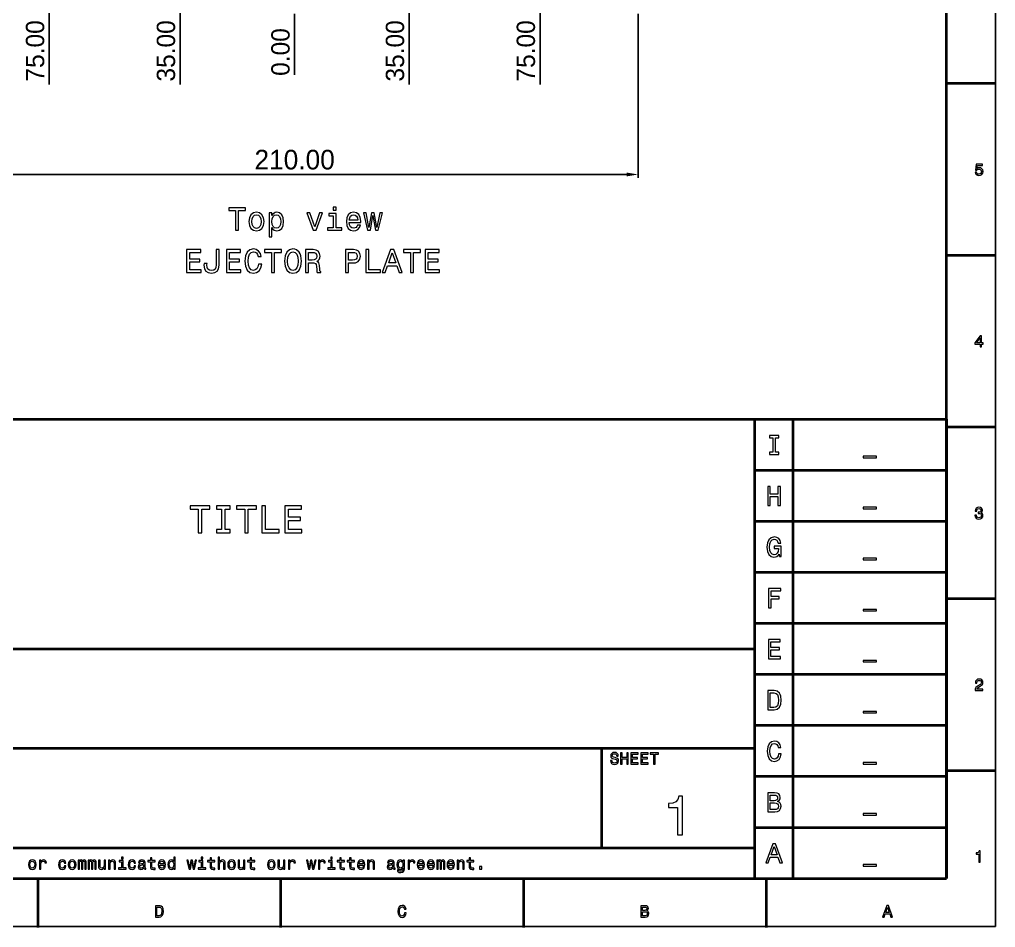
# Model space of a CAD drawing. Extents: x 0 to 1189, y 0 to 841.
# Drawn here: x 885.7 to 1184, y 5 to 282.5 of the extents above; entities that cross this region are included whole.
import ezdxf

# ---------------------------------------------------------------- set-up
doc = ezdxf.new("R2010")
doc.units = 0
doc.dimstyles.new('4', dxfattribs={"dimtxt": 6, "dimasz": 3.5, "dimexe": 1, "dimexo": 0.4, "dimgap": 1.5, "dimtad": 1, "dimtoh": 1, "dimzin": 0, "dimdsep": 46, "dimtxsty": 'Standard', "dimcen": 0, "dimclrd": 5, "dimclre": 5, "dimclrt": 240, "dimadec": 0, "dimazin": 0, "dimtfac": 1, "dimtmove": 0, "dimatfit": 0, "dimfxl": 1, "dimtolj": 1, "dimtzin": 0, "dimarcsym": 2})
doc.dimstyles.new('5.6', dxfattribs={"dimtxt": 5.6, "dimasz": 3.5, "dimexe": 1, "dimexo": 0.4, "dimgap": 1.5, "dimtad": 1, "dimtoh": 1, "dimzin": 0, "dimdsep": 46, "dimtxsty": 'Standard', "dimcen": 0, "dimclrd": 5, "dimclre": 5, "dimclrt": 240, "dimadec": 0, "dimazin": 0, "dimtfac": 1, "dimtmove": 0, "dimatfit": 0, "dimfxl": 1, "dimtolj": 1, "dimtzin": 0, "dimarcsym": 1})

# ---------------------------------------------------------------- blocks, each defined once
blk = doc.blocks.new('*D119')
at = {"color": 5, "lineweight": -2, "transparency": 16777216}
blk.add_line((969.8, 284.27), (969.8, 265.57), dxfattribs=at)
at = {"layer": 'Defpoints', "color": 0, "transparency": 16777216}
for p in [(969.8, 434.67), (969.8, 284.67), (969.8, 281.07)]:
    blk.add_point(p, dxfattribs=at)
at = {"color": 240, "transparency": 16777216, "insert": (965.5, 272.57), "char_height": 5.6, "attachment_point": 5, "rotation": 90}
blk.add_mtext('\\A1;0.00', dxfattribs=at)
blk = doc.blocks.new('*D121')
at = {"color": 5, "lineweight": -2, "transparency": 16777216}
blk.add_line((1004.8, 304.27), (1004.8, 262.64), dxfattribs=at)
at = {"layer": 'Defpoints', "color": 0, "transparency": 16777216}
for p in [(969.8, 434.67), (1004.8, 304.67), (1004.8, 284.67)]:
    blk.add_point(p, dxfattribs=at)
at = {"color": 240, "transparency": 16777216, "insert": (1000.5, 272.91), "char_height": 5.6, "attachment_point": 5, "rotation": 90}
blk.add_mtext('\\A1;35.00', dxfattribs=at)
blk = doc.blocks.new('*D122')
at = {"color": 5, "lineweight": -2, "transparency": 16777216}
blk.add_line((1044.8, 304.27), (1044.8, 262.64), dxfattribs=at)
at = {"layer": 'Defpoints', "color": 0, "transparency": 16777216}
for p in [(969.8, 434.67), (1044.8, 304.67), (1044.8, 284.67)]:
    blk.add_point(p, dxfattribs=at)
at = {"color": 240, "transparency": 16777216, "insert": (1040.5, 272.91), "char_height": 5.6, "attachment_point": 5, "rotation": 90}
blk.add_mtext('\\A1;75.00', dxfattribs=at)
blk = doc.blocks.new('*D123')
at = {"color": 5, "lineweight": -2, "transparency": 16777216}
blk.add_line((934.8, 304.27), (934.8, 262.64), dxfattribs=at)
at = {"layer": 'Defpoints', "color": 0, "transparency": 16777216}
for p in [(969.8, 434.67), (934.8, 304.67), (934.8, 284.67)]:
    blk.add_point(p, dxfattribs=at)
at = {"color": 240, "transparency": 16777216, "insert": (930.5, 272.91), "char_height": 5.6, "attachment_point": 5, "rotation": 90}
blk.add_mtext('\\A1;35.00', dxfattribs=at)
blk = doc.blocks.new('*D124')
at = {"color": 5, "lineweight": -2, "transparency": 16777216}
blk.add_line((894.8, 304.27), (894.8, 262.64), dxfattribs=at)
at = {"layer": 'Defpoints', "color": 0, "transparency": 16777216}
for p in [(969.8, 434.67), (894.8, 304.67), (894.8, 284.67)]:
    blk.add_point(p, dxfattribs=at)
at = {"color": 240, "transparency": 16777216, "insert": (890.5, 272.91), "char_height": 5.6, "attachment_point": 5, "rotation": 90}
blk.add_mtext('\\A1;75.00', dxfattribs=at)
blk = doc.blocks.new('*D173')
at = {"color": 5, "lineweight": -2, "transparency": 16777216}
for p, q in [((864.8, 284.27), (864.8, 234.14)), ((1074.8, 284.27), (1074.8, 234.14)), ((1071.3, 235.14), (868.3, 235.14))]:
    blk.add_line(p, q, dxfattribs=at)
at = {"color": 5, "transparency": 16777216}
for points in [[(868.3, 235.72), (868.3, 234.56), (864.8, 235.14)], [(1071.3, 235.72), (1071.3, 234.56), (1074.8, 235.14)]]:
    blk.add_solid(points, dxfattribs=at)
at = {"layer": 'Defpoints', "color": 0, "transparency": 16777216}
for p in [(864.8, 284.67), (1074.8, 284.67), (864.8, 235.14)]:
    blk.add_point(p, dxfattribs=at)
at = {"color": 240, "transparency": 16777216, "insert": (969.8, 239.64), "char_height": 6, "attachment_point": 5}
blk.add_mtext('\\A1;210.00', dxfattribs=at)

msp = doc.modelspace()

# ---------------------------------------------------------------- linework, layer by layer
at = {"color": 7, "lineweight": 35}
for p, q in [((1169, 20), (1169, 821)), ((724.4, 160.4), (1169, 160.4)), ((1110.5, 20), (1110.5, 160.4)), ((1122.2, 20), (1122.2, 160.4)), ((1169, 160.4), (1169, 20)), ((1110.5, 144.8), (1169, 144.8)), ((1110.5, 129.2), (1169, 129.2)), ((1110.5, 113.6), (1169, 113.6)), ((1110.5, 98), (1169, 98)), ((724.4, 90.2), (1110.5, 90.2)), ((1110.5, 82.4), (1169, 82.4)), ((1110.5, 66.8), (1169, 66.8)), ((724.4, 59.78), (1110.5, 59.78)), ((1110.5, 51.2), (1169, 51.2)), ((1110.5, 35.6), (1169, 35.6)), ((724.4, 29.36), (1110.5, 29.36)), ((20, 20), (1169, 20)), ((724.4, 20), (1169, 20))]:
    msp.add_line(p, q, dxfattribs=at)
at = {"color": 7, "lineweight": 35, "ltscale": 0.375}
for p, q in [((1169, 263), (1184, 263)), ((1169, 210.5), (1184, 210.5)), ((1169, 158), (1184, 158)), ((1169, 105.5), (1184, 105.5)), ((1169, 53), (1184, 53)), ((891.3, 20), (891.3, 5)), ((965.5, 20), (965.5, 5)), ((1039.7, 20), (1039.7, 5)), ((1113.9, 20), (1113.9, 5))]:
    msp.add_line(p, q, dxfattribs=at)
at = {"color": 7, "lineweight": 35, "ltscale": 0.325}
msp.add_line((1063.7, 29.36), (1063.7, 59.78), dxfattribs=at)
msp.add_lwpolyline([(5, 836), (1183.989, 836), (1183.989, 5.302), (5, 5.302)], close=True)
at = {"color": 7, "lineweight": 13}
for points in [[(1177.749, 235.83), (1177.86, 235.416), (1178.107, 235.093), (1178.47, 234.892), (1178.934, 234.816), (1179.444, 234.907), (1179.842, 235.154), (1180.094, 235.547), (1180.19, 236.052), (1180.104, 236.521), (1179.862, 236.889), (1179.484, 237.126), (1178.995, 237.211), (1178.617, 237.151), (1178.324, 236.985), (1178.465, 237.928), (1179.999, 237.928), (1179.999, 238.341), (1178.127, 238.341), (1177.85, 236.485), (1178.254, 236.485), (1178.546, 236.722), (1178.919, 236.808), (1179.242, 236.753), (1179.489, 236.591), (1179.646, 236.344), (1179.701, 236.026), (1179.646, 235.709), (1179.484, 235.461), (1179.237, 235.305), (1178.919, 235.25), (1178.652, 235.285), (1178.445, 235.401), (1178.294, 235.583), (1178.218, 235.83)], [(951.761, 218.101), (952.667, 218.101), (952.667, 224.109), (954.736, 224.109), (954.736, 224.937), (949.683, 224.937), (949.683, 224.109), (951.761, 224.109)], [(982.504, 225.173), (981.588, 225.173), (981.588, 224.188), (982.504, 224.188)], [(955.849, 220.741), (956.007, 219.539), (956.46, 218.652), (957.179, 218.101), (958.144, 217.914), (959.1, 218.101), (959.819, 218.642), (960.272, 219.529), (960.439, 220.741), (960.272, 221.942), (959.819, 222.839), (959.1, 223.38), (958.144, 223.578), (957.179, 223.38), (956.46, 222.829), (956.007, 221.942)], [(956.736, 220.75), (956.824, 221.637), (957.1, 222.277), (957.543, 222.671), (958.144, 222.809), (958.735, 222.671), (959.178, 222.287), (959.454, 221.637), (959.553, 220.75), (959.454, 219.854), (959.178, 219.204), (958.735, 218.81), (958.144, 218.682), (957.543, 218.81), (957.1, 219.204), (956.824, 219.854)], [(962.853, 222.573), (962.853, 223.39), (961.986, 223.39), (961.986, 216.052), (962.853, 216.052), (962.853, 218.908), (963.158, 218.445), (963.503, 218.14), (964.37, 217.914), (965.197, 218.101), (965.847, 218.662), (966.271, 219.549), (966.428, 220.75), (966.271, 221.942), (965.847, 222.829), (965.197, 223.38), (964.37, 223.578), (963.897, 223.518), (963.493, 223.331), (963.148, 223.016)], [(964.222, 218.692), (963.641, 218.82), (963.217, 219.214), (962.951, 219.854), (962.863, 220.75), (962.951, 221.637), (963.217, 222.277), (963.641, 222.661), (964.222, 222.799), (964.754, 222.661), (965.177, 222.267), (965.443, 221.627), (965.542, 220.75), (965.443, 219.864), (965.177, 219.214), (964.754, 218.82)], [(975.481, 218.101), (976.397, 218.101), (978.328, 223.39), (977.431, 223.39), (975.944, 219.125), (974.427, 223.39), (973.521, 223.39)], [(982.475, 218.83), (982.475, 223.213), (980.249, 223.213), (980.249, 222.474), (981.608, 222.474), (981.608, 218.83), (979.835, 218.83), (979.835, 218.101), (984.267, 218.101), (984.267, 218.83)], [(986.513, 220.494), (989.981, 220.494), (989.991, 220.898), (989.833, 222.031), (989.4, 222.878), (988.71, 223.39), (987.794, 223.578), (986.898, 223.38), (986.208, 222.829), (985.765, 221.933), (985.607, 220.75), (985.755, 219.539), (986.198, 218.652), (986.878, 218.101), (987.764, 217.914), (988.533, 218.042), (989.163, 218.377), (989.626, 218.908), (989.892, 219.618), (989.035, 219.618), (988.858, 219.224), (988.602, 218.928), (987.873, 218.692), (987.311, 218.8), (986.888, 219.145), (986.612, 219.706), (986.513, 220.465)], [(986.513, 221.223), (986.622, 221.903), (986.888, 222.405), (987.292, 222.711), (987.823, 222.819), (988.346, 222.711), (988.749, 222.405), (988.996, 221.903), (989.084, 221.223)], [(992.936, 218.101), (993.724, 222.592), (994.512, 218.101), (995.339, 218.101), (996.64, 223.39), (995.802, 223.39), (994.926, 218.899), (994.147, 223.39), (993.29, 223.39), (992.512, 218.899), (991.636, 223.39), (990.808, 223.39), (992.108, 218.101)], [(936.793, 205.178), (941.231, 205.178), (941.231, 206.025), (937.721, 206.025), (937.721, 208.395), (940.848, 208.395), (940.848, 209.233), (937.721, 209.233), (937.721, 211.331), (941.15, 211.331), (941.15, 212.178), (936.793, 212.178)], [(945.79, 207.498), (945.72, 206.751), (945.508, 206.237), (945.074, 205.924), (944.408, 205.833), (943.753, 205.924), (943.319, 206.217), (943.067, 206.731), (942.996, 207.477), (943.016, 207.982), (942.109, 207.982), (942.088, 207.467), (942.21, 206.348), (942.623, 205.571), (943.339, 205.137), (944.398, 204.986), (945.447, 205.137), (946.163, 205.571), (946.577, 206.338), (946.708, 207.457), (946.708, 212.178), (945.79, 212.178)], [(948.937, 205.178), (953.375, 205.178), (953.375, 206.025), (949.865, 206.025), (949.865, 208.395), (952.992, 208.395), (952.992, 209.233), (949.865, 209.233), (949.865, 211.331), (953.295, 211.331), (953.295, 212.178), (948.937, 212.178)], [(958.761, 207.78), (958.56, 206.933), (958.227, 206.328), (957.763, 205.954), (957.218, 205.833), (956.563, 206.015), (956.048, 206.56), (955.705, 207.447), (955.594, 208.678), (955.705, 209.898), (956.038, 210.796), (956.552, 211.341), (957.218, 211.532), (957.702, 211.431), (958.116, 211.149), (958.439, 210.695), (958.661, 210.07), (959.619, 210.07), (959.316, 211.028), (958.792, 211.754), (958.076, 212.208), (957.218, 212.369), (956.149, 212.117), (955.332, 211.411), (954.807, 210.251), (954.626, 208.678), (954.807, 207.104), (955.332, 205.944), (956.149, 205.228), (957.218, 204.986), (958.156, 205.178), (958.913, 205.712), (959.447, 206.59), (959.73, 207.78)], [(962.735, 205.178), (963.663, 205.178), (963.663, 211.331), (965.782, 211.331), (965.782, 212.178), (960.607, 212.178), (960.607, 211.331), (962.735, 211.331)], [(966.679, 208.678), (966.861, 207.104), (967.385, 205.944), (968.202, 205.228), (969.271, 204.986), (970.331, 205.228), (971.158, 205.944), (971.672, 207.104), (971.864, 208.678), (971.672, 210.241), (971.45, 210.877), (971.158, 211.401), (970.331, 212.117), (969.826, 212.299), (969.271, 212.369), (968.192, 212.117), (967.375, 211.411), (966.861, 210.251)], [(973.094, 205.178), (974.032, 205.178), (974.032, 208.133), (974.991, 208.133), (975.697, 208.103), (976.14, 207.962), (976.382, 207.629), (976.483, 207.034), (976.534, 206.126), (976.594, 205.531), (976.715, 205.178), (977.774, 205.178), (977.774, 205.369), (977.542, 205.652), (977.462, 206.176), (977.391, 207.306), (977.22, 208.143), (976.988, 208.405), (976.625, 208.597), (977.028, 208.849), (977.31, 209.202), (977.492, 209.646), (977.552, 210.181), (977.411, 211.028), (977.008, 211.663), (976.342, 212.047), (975.434, 212.178), (973.094, 212.178)], [(985.359, 205.178), (986.287, 205.178), (986.287, 208.133), (987.316, 208.133), (988.355, 208.184), (989.182, 208.537), (989.717, 209.222), (989.898, 210.16), (989.757, 211.028), (989.354, 211.663), (988.688, 212.047), (987.78, 212.178), (985.359, 212.178)], [(991.512, 205.178), (996.011, 205.178), (996.011, 206.025), (992.44, 206.025), (992.44, 212.178), (991.512, 212.178)], [(996.565, 205.178), (997.493, 205.178), (998.23, 207.235), (1001.024, 207.235), (1001.76, 205.178), (1002.708, 205.178), (1000.146, 212.188), (999.117, 212.188)], [(1005.24, 205.178), (1006.168, 205.178), (1006.168, 211.331), (1008.286, 211.331), (1008.286, 212.178), (1003.112, 212.178), (1003.112, 211.331), (1005.24, 211.331)], [(1009.658, 205.178), (1014.096, 205.178), (1014.096, 206.025), (1010.586, 206.025), (1010.586, 208.395), (1013.712, 208.395), (1013.712, 209.233), (1010.586, 209.233), (1010.586, 211.331), (1014.015, 211.331), (1014.015, 212.178), (1009.658, 212.178)], [(967.648, 208.678), (967.759, 209.898), (968.091, 210.796), (968.606, 211.341), (969.271, 211.532), (969.927, 211.341), (970.442, 210.786), (970.774, 209.888), (970.895, 208.678), (970.774, 207.457), (970.442, 206.56), (969.927, 206.015), (969.271, 205.833), (968.606, 206.015), (968.091, 206.56), (967.759, 207.447)], [(975.172, 211.32), (975.787, 211.26), (976.221, 211.068), (976.493, 210.715), (976.584, 210.16), (976.483, 209.575), (976.211, 209.222), (975.747, 209.041), (975.112, 208.99), (974.032, 208.99), (974.032, 211.32)], [(987.528, 211.32), (988.133, 211.26), (988.577, 211.068), (988.839, 210.715), (988.93, 210.16), (988.829, 209.575), (988.557, 209.222), (988.093, 209.041), (987.457, 208.99), (986.287, 208.99), (986.287, 211.32)], [(998.552, 208.093), (999.632, 211.179), (1000.711, 208.093)], [(1179.277, 182.417), (1179.731, 182.417), (1179.731, 183.284), (1180.23, 183.284), (1180.23, 183.688), (1179.731, 183.688), (1179.731, 185.841), (1179.272, 185.841), (1177.739, 183.728), (1177.739, 183.284), (1179.277, 183.284)], [(1178.163, 183.688), (1179.277, 185.256), (1179.277, 183.688)], [(1115.962, 150.244), (1114.883, 150.244), (1114.883, 149.536), (1117.816, 149.536), (1117.816, 150.244), (1116.738, 150.244), (1116.738, 154.678), (1117.816, 154.678), (1117.816, 155.386), (1114.883, 155.386), (1114.883, 154.678), (1115.962, 154.678)], [(1143.57, 149.029), (1143.57, 148.557), (1147.63, 148.557), (1147.63, 149.029)], [(1114.394, 133.936), (1115.178, 133.936), (1115.178, 136.684), (1117.521, 136.684), (1117.521, 133.936), (1118.297, 133.936), (1118.297, 139.786), (1117.521, 139.786), (1117.521, 137.4), (1115.178, 137.4), (1115.178, 139.786), (1114.394, 139.786)], [(940.349, 125.635), (941.435, 125.635), (941.435, 132.834), (943.913, 132.834), (943.913, 133.825), (937.859, 133.825), (937.859, 132.834), (940.349, 132.834)], [(947.454, 126.627), (945.943, 126.627), (945.943, 125.635), (950.05, 125.635), (950.05, 126.627), (948.539, 126.627), (948.539, 132.834), (950.05, 132.834), (950.05, 133.825), (945.943, 133.825), (945.943, 132.834), (947.454, 132.834)], [(954.558, 125.635), (955.644, 125.635), (955.644, 132.834), (958.122, 132.834), (958.122, 133.825), (952.068, 133.825), (952.068, 132.834), (954.558, 132.834)], [(959.809, 125.635), (965.073, 125.635), (965.073, 126.627), (960.895, 126.627), (960.895, 133.825), (959.809, 133.825)], [(966.831, 125.635), (972.024, 125.635), (972.024, 126.627), (967.917, 126.627), (967.917, 129.4), (971.575, 129.4), (971.575, 130.38), (967.917, 130.38), (967.917, 132.834), (971.929, 132.834), (971.929, 133.825), (966.831, 133.825)], [(1143.57, 133.429), (1143.57, 132.957), (1147.63, 132.957), (1147.63, 133.429)], [(1177.729, 131.016), (1177.729, 130.981), (1177.81, 130.497), (1178.047, 130.134), (1178.42, 129.902), (1178.914, 129.816), (1179.439, 129.902), (1179.832, 130.124), (1180.084, 130.477), (1180.175, 130.93), (1180.135, 131.228), (1180.024, 131.47), (1179.842, 131.657), (1179.6, 131.793), (1179.928, 132.065), (1180.044, 132.499), (1179.968, 132.892), (1179.751, 133.19), (1179.398, 133.376), (1178.914, 133.442), (1178.46, 133.361), (1178.112, 133.139), (1177.885, 132.786), (1177.81, 132.317), (1177.81, 132.282), (1178.259, 132.282), (1178.299, 132.605), (1178.43, 132.837), (1178.642, 132.978), (1178.939, 133.028), (1179.202, 132.988), (1179.393, 132.882), (1179.509, 132.711), (1179.555, 132.479), (1179.509, 132.232), (1179.388, 132.065), (1179.177, 131.964), (1178.889, 131.934), (1178.692, 131.939), (1178.692, 131.541), (1178.939, 131.551), (1179.257, 131.505), (1179.494, 131.384), (1179.635, 131.188), (1179.686, 130.93), (1179.63, 130.638), (1179.484, 130.421), (1179.252, 130.285), (1178.944, 130.24), (1178.627, 130.29), (1178.395, 130.441), (1178.249, 130.683), (1178.193, 131.016)], [(1117.892, 119.12), (1118.036, 118.336), (1118.457, 118.336), (1118.457, 121.497), (1116.325, 121.497), (1116.325, 120.78), (1117.64, 120.78), (1117.64, 120.73), (1117.538, 119.954), (1117.269, 119.381), (1116.856, 119.019), (1116.341, 118.901), (1115.768, 119.052), (1115.321, 119.508), (1115.035, 120.258), (1114.934, 121.286), (1115.026, 122.306), (1115.313, 123.056), (1115.768, 123.512), (1116.384, 123.672), (1116.805, 123.587), (1117.151, 123.351), (1117.403, 122.955), (1117.547, 122.424), (1118.381, 122.424), (1118.162, 123.233), (1117.749, 123.84), (1117.168, 124.211), (1116.434, 124.346), (1115.473, 124.135), (1114.748, 123.52), (1114.285, 122.551), (1114.125, 121.261), (1114.285, 119.963), (1114.748, 118.993), (1115.431, 118.378), (1116.291, 118.176), (1116.771, 118.243), (1117.201, 118.412), (1117.572, 118.707)], [(1143.57, 117.829), (1143.57, 117.357), (1147.63, 117.357), (1147.63, 117.829)], [(1114.622, 102.736), (1115.406, 102.736), (1115.406, 105.425), (1117.867, 105.425), (1117.867, 106.125), (1115.406, 106.125), (1115.406, 107.878), (1118.432, 107.878), (1118.432, 108.586), (1114.622, 108.586)], [(1143.57, 102.229), (1143.57, 101.757), (1147.63, 101.757), (1147.63, 102.229)], [(1114.58, 87.136), (1118.289, 87.136), (1118.289, 87.844), (1115.355, 87.844), (1115.355, 89.825), (1117.968, 89.825), (1117.968, 90.525), (1115.355, 90.525), (1115.355, 92.278), (1118.221, 92.278), (1118.221, 92.986), (1114.58, 92.986)], [(1143.57, 86.629), (1143.57, 86.157), (1147.63, 86.157), (1147.63, 86.629)], [(1177.769, 77.417), (1180.175, 77.417), (1180.175, 77.851), (1178.274, 77.851), (1178.38, 78.088), (1178.561, 78.284), (1179.121, 78.642), (1179.419, 78.794), (1179.751, 79.01), (1179.988, 79.263), (1180.125, 79.56), (1180.175, 79.898), (1180.089, 80.322), (1179.852, 80.655), (1179.489, 80.866), (1179.02, 80.942), (1178.536, 80.856), (1178.168, 80.619), (1177.931, 80.241), (1177.85, 79.742), (1177.85, 79.671), (1178.309, 79.671), (1178.309, 79.711), (1178.354, 80.054), (1178.491, 80.307), (1178.707, 80.468), (1178.995, 80.523), (1179.287, 80.473), (1179.504, 80.347), (1179.646, 80.15), (1179.696, 79.903), (1179.661, 79.671), (1179.565, 79.474), (1179.403, 79.303), (1179.182, 79.152), (1178.884, 78.99), (1178.39, 78.678), (1178.042, 78.345), (1177.835, 77.941), (1177.769, 77.432)], [(1116.341, 77.386), (1114.394, 77.386), (1114.394, 71.536), (1116.341, 71.536), (1117.26, 71.721), (1117.943, 72.286), (1118.364, 73.205), (1118.516, 74.461), (1118.381, 75.742), (1118.213, 76.248), (1117.977, 76.653), (1117.294, 77.2), (1116.847, 77.335)], [(1116.282, 76.686), (1116.923, 76.56), (1117.361, 76.172), (1117.623, 75.481), (1117.707, 74.461), (1117.614, 73.475), (1117.353, 72.783), (1116.906, 72.37), (1116.282, 72.236), (1115.178, 72.236), (1115.178, 76.686)], [(1143.57, 71.029), (1143.57, 70.557), (1147.63, 70.557), (1147.63, 71.029)], [(1117.715, 58.111), (1117.547, 57.403), (1117.269, 56.897), (1116.881, 56.585), (1116.426, 56.484), (1115.878, 56.636), (1115.448, 57.091), (1115.161, 57.833), (1115.069, 58.861), (1115.161, 59.881), (1115.439, 60.631), (1115.869, 61.086), (1116.426, 61.246), (1116.83, 61.162), (1117.176, 60.926), (1117.446, 60.547), (1117.631, 60.024), (1118.432, 60.024), (1118.179, 60.825), (1117.741, 61.432), (1117.142, 61.811), (1116.426, 61.946), (1115.532, 61.735), (1114.85, 61.145), (1114.411, 60.176), (1114.259, 58.861), (1114.411, 57.546), (1114.85, 56.577), (1115.532, 55.978), (1116.426, 55.776), (1117.21, 55.936), (1117.842, 56.383), (1118.289, 57.116), (1118.525, 58.111)], [(1066.763, 56.068), (1066.303, 56.068), (1066.404, 55.532), (1066.657, 55.137), (1067.047, 54.899), (1067.572, 54.813), (1068.093, 54.894), (1068.483, 55.117), (1068.731, 55.466), (1068.822, 55.926), (1068.746, 56.341), (1068.533, 56.609), (1068.189, 56.786), (1067.729, 56.917), (1067.335, 57.013), (1067.077, 57.125), (1066.93, 57.287), (1066.885, 57.539), (1066.93, 57.767), (1067.062, 57.939), (1067.264, 58.055), (1067.542, 58.096), (1067.825, 58.045), (1068.048, 57.909), (1068.195, 57.681), (1068.265, 57.373), (1068.726, 57.373), (1068.726, 57.383), (1068.645, 57.858), (1068.407, 58.212), (1068.033, 58.435), (1067.527, 58.511), (1067.072, 58.435), (1066.718, 58.222), (1066.49, 57.893), (1066.409, 57.469), (1066.475, 57.089), (1066.667, 56.831), (1066.971, 56.659), (1067.385, 56.528), (1067.795, 56.412), (1068.103, 56.3), (1068.291, 56.138), (1068.356, 55.875), (1068.296, 55.607), (1068.139, 55.405), (1067.901, 55.279), (1067.593, 55.238), (1067.249, 55.294), (1066.986, 55.456), (1066.819, 55.719)], [(1069.434, 54.909), (1069.904, 54.909), (1069.904, 56.558), (1071.31, 56.558), (1071.31, 54.909), (1071.775, 54.909), (1071.775, 58.419), (1071.31, 58.419), (1071.31, 56.988), (1069.904, 56.988), (1069.904, 58.419), (1069.434, 58.419)], [(1072.59, 54.909), (1074.815, 54.909), (1074.815, 55.334), (1073.055, 55.334), (1073.055, 56.523), (1074.623, 56.523), (1074.623, 56.943), (1073.055, 56.943), (1073.055, 57.995), (1074.774, 57.995), (1074.774, 58.419), (1072.59, 58.419)], [(1075.634, 54.909), (1077.86, 54.909), (1077.86, 55.334), (1076.1, 55.334), (1076.1, 56.523), (1077.667, 56.523), (1077.667, 56.943), (1076.1, 56.943), (1076.1, 57.995), (1077.819, 57.995), (1077.819, 58.419), (1075.634, 58.419)], [(1079.508, 54.909), (1079.974, 54.909), (1079.974, 57.995), (1081.036, 57.995), (1081.036, 58.419), (1078.441, 58.419), (1078.441, 57.995), (1079.508, 57.995)], [(1143.57, 55.429), (1143.57, 54.957), (1147.63, 54.957), (1147.63, 55.429)], [(1086.797, 33.339), (1088.331, 33.339), (1088.331, 45.123), (1087.184, 45.123), (1086.881, 44.095), (1086.274, 43.403), (1085.347, 42.999), (1084.065, 42.864), (1084.065, 41.667), (1086.797, 41.667)], [(1117.403, 43.497), (1117.994, 43.986), (1118.145, 44.315), (1118.196, 44.719), (1118.086, 45.351), (1117.758, 45.807), (1117.227, 46.085), (1116.485, 46.186), (1114.403, 46.186), (1114.403, 40.336), (1116.603, 40.336), (1117.387, 40.454), (1117.968, 40.8), (1118.331, 41.347), (1118.457, 42.089), (1118.381, 42.587), (1118.179, 43), (1117.85, 43.303)], [(1116.325, 43.758), (1115.178, 43.758), (1115.178, 45.486), (1116.392, 45.486), (1116.847, 45.436), (1117.168, 45.284), (1117.361, 45.023), (1117.429, 44.635), (1117.353, 44.247), (1117.151, 43.977), (1116.805, 43.809)], [(1116.51, 41.036), (1115.178, 41.036), (1115.178, 43.05), (1116.434, 43.05), (1116.965, 42.991), (1117.345, 42.814), (1117.572, 42.511), (1117.648, 42.072), (1117.572, 41.609), (1117.361, 41.288), (1117.007, 41.095)], [(1143.57, 39.829), (1143.57, 39.357), (1147.63, 39.357), (1147.63, 39.829)], [(1113.787, 24.736), (1114.563, 24.736), (1115.178, 26.456), (1117.513, 26.456), (1118.128, 24.736), (1118.921, 24.736), (1116.78, 30.594), (1115.92, 30.594)], [(1115.448, 27.172), (1116.35, 29.751), (1117.252, 27.172)], [(1178.909, 24.917), (1179.368, 24.917), (1179.368, 28.442), (1179.025, 28.442), (1178.934, 28.134), (1178.753, 27.928), (1178.475, 27.807), (1178.092, 27.766), (1178.092, 27.408), (1178.909, 27.408)], [(888.453, 24.197), (888.534, 23.58), (888.766, 23.125), (889.135, 22.842), (889.631, 22.745), (890.122, 22.842), (890.491, 23.12), (890.724, 23.575), (890.81, 24.197), (890.724, 24.814), (890.491, 25.274), (890.122, 25.552), (889.631, 25.654), (889.135, 25.552), (888.766, 25.269), (888.534, 24.814)], [(888.908, 24.202), (888.954, 24.657), (889.095, 24.986), (889.323, 25.188), (889.631, 25.259), (889.935, 25.188), (890.162, 24.991), (890.304, 24.657), (890.355, 24.202), (890.304, 23.742), (890.162, 23.408), (889.935, 23.206), (889.631, 23.14), (889.323, 23.206), (889.095, 23.408), (888.954, 23.742)], [(891.796, 22.842), (892.241, 22.842), (892.241, 24.394), (892.286, 24.769), (892.423, 25.037), (892.646, 25.198), (892.944, 25.254), (893.167, 25.219), (893.334, 25.117), (893.435, 24.946), (893.47, 24.713), (893.92, 24.713), (893.859, 25.123), (893.693, 25.416), (893.414, 25.593), (893.035, 25.654), (892.777, 25.613), (892.555, 25.512), (892.357, 25.34), (892.2, 25.107), (892.2, 25.558), (891.796, 25.558)], [(899.448, 24.657), (899.888, 24.657), (899.797, 25.062), (899.58, 25.38), (899.241, 25.578), (898.801, 25.654), (898.315, 25.552), (897.946, 25.269), (897.713, 24.809), (897.633, 24.192), (897.708, 23.58), (897.936, 23.125), (898.295, 22.842), (898.786, 22.745), (899.22, 22.821), (899.56, 23.034), (899.792, 23.368), (899.893, 23.813), (899.468, 23.813), (899.392, 23.529), (899.251, 23.317), (899.048, 23.185), (898.801, 23.145), (898.492, 23.211), (898.27, 23.413), (898.133, 23.742), (898.088, 24.207), (898.133, 24.662), (898.275, 24.991), (898.502, 25.193), (898.801, 25.264), (899.064, 25.219), (899.261, 25.102), (899.392, 24.91)], [(900.632, 24.197), (900.713, 23.58), (900.945, 23.125), (901.315, 22.842), (901.81, 22.745), (902.301, 22.842), (902.67, 23.12), (902.902, 23.575), (902.988, 24.197), (902.902, 24.814), (902.67, 25.274), (902.301, 25.552), (901.81, 25.654), (901.315, 25.552), (900.945, 25.269), (900.713, 24.814)], [(901.087, 24.202), (901.132, 24.657), (901.274, 24.986), (901.502, 25.188), (901.81, 25.259), (902.113, 25.188), (902.341, 24.991), (902.483, 24.657), (902.533, 24.202), (902.483, 23.742), (902.341, 23.408), (902.113, 23.206), (901.81, 23.14), (901.502, 23.206), (901.274, 23.408), (901.132, 23.742)], [(903.631, 22.842), (904.04, 22.842), (904.04, 24.657), (904.066, 24.93), (904.142, 25.128), (904.258, 25.244), (904.41, 25.289), (904.531, 25.249), (904.612, 25.148), (904.653, 24.976), (904.668, 24.748), (904.668, 22.842), (905.052, 22.842), (905.052, 24.657), (905.077, 24.925), (905.153, 25.123), (905.275, 25.244), (905.426, 25.289), (905.548, 25.249), (905.629, 25.148), (905.679, 24.748), (905.679, 22.842), (906.089, 22.842), (906.089, 24.718), (906.064, 25.107), (905.983, 25.406), (905.821, 25.588), (905.558, 25.654), (905.249, 25.552), (905.012, 25.259), (904.825, 25.547), (904.511, 25.654), (904.223, 25.552), (904.025, 25.269), (904.025, 25.558), (903.631, 25.558)], [(906.675, 22.842), (907.085, 22.842), (907.085, 24.657), (907.111, 24.93), (907.186, 25.128), (907.303, 25.244), (907.454, 25.289), (907.576, 25.249), (907.657, 25.148), (907.697, 24.976), (907.712, 24.748), (907.712, 22.842), (908.097, 22.842), (908.097, 24.657), (908.122, 24.925), (908.198, 25.123), (908.319, 25.244), (908.471, 25.289), (908.592, 25.249), (908.673, 25.148), (908.724, 24.748), (908.724, 22.842), (909.133, 22.842), (909.133, 24.718), (909.108, 25.107), (909.027, 25.406), (908.866, 25.588), (908.602, 25.654), (908.294, 25.552), (908.056, 25.259), (907.869, 25.547), (907.556, 25.654), (907.267, 25.552), (907.07, 25.269), (907.07, 25.558), (906.675, 25.558)], [(911.991, 25.558), (911.546, 25.558), (911.546, 23.99), (911.495, 23.625), (911.349, 23.362), (911.121, 23.201), (910.823, 23.15), (910.585, 23.191), (910.433, 23.312), (910.347, 23.519), (910.327, 23.813), (910.327, 25.558), (909.882, 25.558), (909.882, 23.772), (909.897, 23.413), (909.993, 23.115), (910.287, 22.842), (910.757, 22.745), (911.01, 22.781), (911.228, 22.872), (911.415, 23.029), (911.566, 23.256), (911.566, 22.842), (911.991, 22.842)], [(912.942, 22.842), (913.387, 22.842), (913.387, 24.409), (913.433, 24.769), (913.579, 25.032), (913.807, 25.193), (914.11, 25.254), (914.353, 25.203), (914.505, 25.067), (914.581, 24.839), (914.606, 24.536), (914.606, 22.842), (915.051, 22.842), (915.051, 24.627), (915.031, 24.986), (914.94, 25.284), (914.641, 25.558), (914.176, 25.654), (913.918, 25.618), (913.701, 25.522), (913.514, 25.36), (913.367, 25.143), (913.367, 25.558), (912.942, 25.558)], [(917.347, 23.216), (917.347, 25.466), (916.204, 25.466), (916.204, 25.087), (916.902, 25.087), (916.902, 23.216), (915.992, 23.216), (915.992, 22.842), (918.268, 22.842), (918.268, 23.216)], [(917.362, 26.473), (916.892, 26.473), (916.892, 25.967), (917.362, 25.967)], [(920.761, 24.657), (921.201, 24.657), (921.11, 25.062), (920.893, 25.38), (920.554, 25.578), (920.114, 25.654), (919.628, 25.552), (919.259, 25.269), (919.026, 24.809), (918.945, 24.192), (919.021, 23.58), (919.249, 23.125), (919.608, 22.842), (920.098, 22.745), (920.534, 22.821), (920.872, 23.034), (921.105, 23.368), (921.206, 23.813), (920.781, 23.813), (920.705, 23.529), (920.564, 23.317), (920.362, 23.185), (920.114, 23.145), (919.805, 23.211), (919.583, 23.413), (919.446, 23.742), (919.401, 24.207), (919.446, 24.662), (919.588, 24.991), (919.815, 25.193), (920.114, 25.264), (920.377, 25.219), (920.574, 25.102), (920.705, 24.91)], [(923.689, 23.196), (923.689, 23.18), (923.715, 23.008), (923.791, 22.887), (924.109, 22.791), (924.357, 22.831), (924.357, 23.175), (924.251, 23.16), (924.109, 23.226), (924.084, 23.428), (924.084, 24.834), (924.023, 25.193), (923.846, 25.446), (923.538, 25.598), (923.103, 25.654), (922.678, 25.593), (922.364, 25.421), (922.167, 25.153), (922.101, 24.799), (922.101, 24.769), (922.501, 24.769), (922.536, 24.981), (922.648, 25.133), (922.83, 25.224), (923.087, 25.259), (923.335, 25.234), (923.513, 25.158), (923.619, 25.026), (923.654, 24.844), (923.634, 24.632), (923.553, 24.526), (923.351, 24.475), (922.971, 24.435), (922.536, 24.344), (922.228, 24.182), (922.046, 23.929), (921.99, 23.555), (922.041, 23.221), (922.197, 22.973), (922.45, 22.816), (922.799, 22.761), (923.27, 22.867)], [(923.639, 23.792), (923.578, 23.529), (923.416, 23.327), (923.173, 23.196), (922.875, 23.15), (922.683, 23.175), (922.546, 23.256), (922.46, 23.398), (922.435, 23.595), (922.455, 23.772), (922.536, 23.899), (922.86, 24.04), (923.27, 24.101), (923.639, 24.222)], [(925.718, 25.087), (925.718, 23.727), (925.748, 23.287), (925.89, 22.983), (926.173, 22.806), (926.653, 22.745), (927.179, 22.771), (927.179, 23.155), (926.795, 23.125), (926.446, 23.165), (926.259, 23.292), (926.178, 23.504), (926.163, 23.803), (926.163, 25.087), (927.179, 25.087), (927.179, 25.466), (926.163, 25.466), (926.163, 26.261), (925.718, 26.261), (925.718, 25.466), (924.949, 25.466), (924.949, 25.087)], [(928.555, 24.071), (930.335, 24.071), (930.34, 24.278), (930.259, 24.86), (930.037, 25.295), (929.683, 25.558), (929.212, 25.654), (928.752, 25.552), (928.398, 25.269), (928.171, 24.809), (928.09, 24.202), (928.165, 23.58), (928.393, 23.125), (928.742, 22.842), (929.197, 22.745), (929.592, 22.811), (929.916, 22.983), (930.153, 23.256), (930.29, 23.62), (929.85, 23.62), (929.759, 23.418), (929.627, 23.266), (929.253, 23.145), (928.965, 23.201), (928.747, 23.378), (928.606, 23.666), (928.555, 24.055)], [(928.555, 24.445), (928.61, 24.794), (928.747, 25.052), (928.954, 25.209), (929.228, 25.264), (929.496, 25.209), (929.703, 25.052), (929.83, 24.794), (929.875, 24.445)], [(932.879, 23.261), (932.879, 22.842), (933.324, 22.842), (933.324, 26.473), (932.884, 26.473), (932.884, 25.143), (932.545, 25.527), (932.338, 25.618), (932.1, 25.654), (931.671, 25.552), (931.337, 25.269), (931.119, 24.814), (931.043, 24.202), (931.119, 23.59), (931.337, 23.13), (931.671, 22.842), (932.1, 22.745), (932.338, 22.781), (932.55, 22.872)], [(932.176, 25.254), (932.469, 25.183), (932.692, 24.986), (932.824, 24.657), (932.874, 24.202), (932.824, 23.742), (932.692, 23.413), (932.469, 23.211), (932.176, 23.145), (931.898, 23.211), (931.686, 23.413), (931.544, 23.747), (931.499, 24.202), (931.544, 24.652), (931.686, 24.981), (931.898, 25.183)], [(937.942, 22.842), (938.347, 25.148), (938.751, 22.842), (939.176, 22.842), (939.844, 25.558), (939.414, 25.558), (938.964, 23.251), (938.564, 25.558), (938.124, 25.558), (937.724, 23.251), (937.274, 25.558), (936.85, 25.558), (937.517, 22.842)], [(941.705, 23.216), (941.705, 25.466), (940.562, 25.466), (940.562, 25.087), (941.26, 25.087), (941.26, 23.216), (940.349, 23.216), (940.349, 22.842), (942.625, 22.842), (942.625, 23.216)], [(941.72, 26.473), (941.25, 26.473), (941.25, 25.967), (941.72, 25.967)], [(943.986, 25.087), (943.986, 23.727), (944.016, 23.287), (944.158, 22.983), (944.441, 22.806), (944.922, 22.745), (945.447, 22.771), (945.447, 23.155), (945.063, 23.125), (944.714, 23.165), (944.527, 23.292), (944.446, 23.504), (944.431, 23.803), (944.431, 25.087), (945.447, 25.087), (945.447, 25.466), (944.431, 25.466), (944.431, 26.261), (943.986, 26.261), (943.986, 25.466), (943.217, 25.466), (943.217, 25.087)], [(946.434, 22.842), (946.879, 22.842), (946.879, 24.409), (946.924, 24.769), (947.071, 25.032), (947.298, 25.193), (947.602, 25.254), (947.845, 25.203), (947.997, 25.067), (948.072, 24.839), (948.098, 24.536), (948.098, 22.842), (948.543, 22.842), (948.543, 24.627), (948.522, 24.986), (948.432, 25.284), (948.133, 25.558), (947.668, 25.654), (947.415, 25.618), (947.197, 25.522), (947.015, 25.37), (946.879, 25.163), (946.879, 26.473), (946.434, 26.473)], [(949.347, 24.197), (949.428, 23.58), (949.66, 23.125), (950.03, 22.842), (950.525, 22.745), (951.016, 22.842), (951.385, 23.12), (951.618, 23.575), (951.704, 24.197), (951.618, 24.814), (951.385, 25.274), (951.016, 25.552), (950.525, 25.654), (950.03, 25.552), (949.66, 25.269), (949.428, 24.814)], [(949.802, 24.202), (949.848, 24.657), (949.989, 24.986), (950.217, 25.188), (950.525, 25.259), (950.829, 25.188), (951.056, 24.991), (951.198, 24.657), (951.249, 24.202), (951.198, 23.742), (951.056, 23.408), (950.829, 23.206), (950.525, 23.14), (950.217, 23.206), (949.989, 23.408), (949.848, 23.742)], [(954.617, 25.558), (954.172, 25.558), (954.172, 23.99), (954.121, 23.625), (953.975, 23.362), (953.747, 23.201), (953.449, 23.15), (953.211, 23.191), (953.059, 23.312), (952.973, 23.519), (952.953, 23.813), (952.953, 25.558), (952.508, 25.558), (952.508, 23.772), (952.523, 23.413), (952.619, 23.115), (952.912, 22.842), (953.383, 22.745), (953.636, 22.781), (953.853, 22.872), (954.04, 23.029), (954.192, 23.256), (954.192, 22.842), (954.617, 22.842)], [(956.165, 25.087), (956.165, 23.727), (956.195, 23.287), (956.337, 22.983), (956.62, 22.806), (957.1, 22.745), (957.626, 22.771), (957.626, 23.155), (957.242, 23.125), (956.893, 23.165), (956.706, 23.292), (956.625, 23.504), (956.61, 23.803), (956.61, 25.087), (957.626, 25.087), (957.626, 25.466), (956.61, 25.466), (956.61, 26.261), (956.165, 26.261), (956.165, 25.466), (955.396, 25.466), (955.396, 25.087)], [(961.526, 24.197), (961.607, 23.58), (961.839, 23.125), (962.208, 22.842), (962.704, 22.745), (963.195, 22.842), (963.564, 23.12), (963.797, 23.575), (963.883, 24.197), (963.797, 24.814), (963.564, 25.274), (963.195, 25.552), (962.704, 25.654), (962.208, 25.552), (961.839, 25.269), (961.607, 24.814)], [(961.981, 24.202), (962.027, 24.657), (962.168, 24.986), (962.396, 25.188), (962.704, 25.259), (963.007, 25.188), (963.235, 24.991), (963.377, 24.657), (963.427, 24.202), (963.377, 23.742), (963.235, 23.408), (963.007, 23.206), (962.704, 23.14), (962.396, 23.206), (962.168, 23.408), (962.027, 23.742)], [(966.796, 25.558), (966.351, 25.558), (966.351, 23.99), (966.3, 23.625), (966.154, 23.362), (965.926, 23.201), (965.627, 23.15), (965.39, 23.191), (965.238, 23.312), (965.152, 23.519), (965.132, 23.813), (965.132, 25.558), (964.687, 25.558), (964.687, 23.772), (964.702, 23.413), (964.798, 23.115), (965.091, 22.842), (965.562, 22.745), (965.814, 22.781), (966.032, 22.872), (966.219, 23.029), (966.371, 23.256), (966.371, 22.842), (966.796, 22.842)], [(967.913, 22.842), (968.359, 22.842), (968.359, 24.394), (968.404, 24.769), (968.541, 25.037), (968.763, 25.198), (969.062, 25.254), (969.284, 25.219), (969.451, 25.117), (969.552, 24.946), (969.588, 24.713), (970.038, 24.713), (969.977, 25.123), (969.81, 25.416), (969.532, 25.593), (969.153, 25.654), (968.895, 25.613), (968.672, 25.512), (968.475, 25.34), (968.318, 25.107), (968.318, 25.558), (967.913, 25.558)], [(974.478, 22.842), (974.883, 25.148), (975.288, 22.842), (975.712, 22.842), (976.38, 25.558), (975.95, 25.558), (975.5, 23.251), (975.1, 25.558), (974.66, 25.558), (974.261, 23.251), (973.811, 25.558), (973.386, 25.558), (974.054, 22.842)], [(977.048, 22.842), (977.493, 22.842), (977.493, 24.394), (977.538, 24.769), (977.675, 25.037), (977.897, 25.198), (978.196, 25.254), (978.418, 25.219), (978.585, 25.117), (978.686, 24.946), (978.722, 24.713), (979.172, 24.713), (979.111, 25.123), (978.944, 25.416), (978.666, 25.593), (978.287, 25.654), (978.029, 25.613), (977.806, 25.512), (977.609, 25.34), (977.452, 25.107), (977.452, 25.558), (977.048, 25.558)], [(981.286, 23.216), (981.286, 25.466), (980.143, 25.466), (980.143, 25.087), (980.841, 25.087), (980.841, 23.216), (979.93, 23.216), (979.93, 22.842), (982.206, 22.842), (982.206, 23.216)], [(981.301, 26.473), (980.831, 26.473), (980.831, 25.967), (981.301, 25.967)], [(983.567, 25.087), (983.567, 23.727), (983.597, 23.287), (983.739, 22.983), (984.022, 22.806), (984.502, 22.745), (985.029, 22.771), (985.029, 23.155), (984.644, 23.125), (984.295, 23.165), (984.108, 23.292), (984.027, 23.504), (984.012, 23.803), (984.012, 25.087), (985.029, 25.087), (985.029, 25.466), (984.012, 25.466), (984.012, 26.261), (983.567, 26.261), (983.567, 25.466), (982.798, 25.466), (982.798, 25.087)], [(986.612, 25.087), (986.612, 23.727), (986.642, 23.287), (986.784, 22.983), (987.067, 22.806), (987.547, 22.745), (988.073, 22.771), (988.073, 23.155), (987.689, 23.125), (987.34, 23.165), (987.153, 23.292), (987.072, 23.504), (987.057, 23.803), (987.057, 25.087), (988.073, 25.087), (988.073, 25.466), (987.057, 25.466), (987.057, 26.261), (986.612, 26.261), (986.612, 25.466), (985.843, 25.466), (985.843, 25.087)], [(989.449, 24.071), (991.229, 24.071), (991.234, 24.278), (991.153, 24.86), (990.931, 25.295), (990.577, 25.558), (990.107, 25.654), (989.646, 25.552), (989.292, 25.269), (989.065, 24.809), (988.984, 24.202), (989.06, 23.58), (989.287, 23.125), (989.636, 22.842), (990.091, 22.745), (990.486, 22.811), (990.81, 22.983), (991.047, 23.256), (991.184, 23.62), (990.744, 23.62), (990.653, 23.418), (990.521, 23.266), (990.147, 23.145), (989.859, 23.201), (989.641, 23.378), (989.5, 23.666), (989.449, 24.055)], [(989.449, 24.445), (989.505, 24.794), (989.641, 25.052), (989.849, 25.209), (990.122, 25.264), (990.39, 25.209), (990.597, 25.052), (990.724, 24.794), (990.769, 24.445)], [(992.104, 22.842), (992.549, 22.842), (992.549, 24.409), (992.595, 24.769), (992.742, 25.032), (992.969, 25.193), (993.273, 25.254), (993.515, 25.203), (993.667, 25.067), (993.743, 24.839), (993.768, 24.536), (993.768, 22.842), (994.213, 22.842), (994.213, 24.627), (994.193, 24.986), (994.102, 25.284), (993.804, 25.558), (993.338, 25.654), (993.08, 25.618), (992.863, 25.522), (992.676, 25.36), (992.529, 25.143), (992.529, 25.558), (992.104, 25.558)], [(999.807, 23.196), (999.807, 23.18), (999.832, 23.008), (999.908, 22.887), (1000.227, 22.791), (1000.475, 22.831), (1000.475, 23.175), (1000.368, 23.16), (1000.227, 23.226), (1000.202, 23.428), (1000.202, 24.834), (1000.141, 25.193), (999.964, 25.446), (999.655, 25.598), (999.22, 25.654), (998.796, 25.593), (998.482, 25.421), (998.285, 25.153), (998.219, 24.799), (998.219, 24.769), (998.618, 24.769), (998.654, 24.981), (998.765, 25.133), (998.947, 25.224), (999.205, 25.259), (999.453, 25.234), (999.63, 25.158), (999.736, 25.026), (999.772, 24.844), (999.751, 24.632), (999.67, 24.526), (999.468, 24.475), (999.089, 24.435), (998.654, 24.344), (998.345, 24.182), (998.163, 23.929), (998.108, 23.555), (998.158, 23.221), (998.315, 22.973), (998.568, 22.816), (998.917, 22.761), (999.387, 22.867)], [(999.756, 23.792), (999.696, 23.529), (999.534, 23.327), (999.291, 23.196), (998.993, 23.15), (998.8, 23.175), (998.664, 23.256), (998.578, 23.398), (998.553, 23.595), (998.573, 23.772), (998.654, 23.899), (998.978, 24.04), (999.387, 24.101), (999.756, 24.222)], [(1003.352, 22.963), (1003.352, 25.558), (1002.928, 25.558), (1002.928, 25.117), (1002.579, 25.517), (1002.366, 25.618), (1002.128, 25.654), (1001.699, 25.552), (1001.365, 25.269), (1001.147, 24.814), (1001.071, 24.202), (1001.147, 23.585), (1001.365, 23.13), (1001.699, 22.842), (1002.128, 22.745), (1002.371, 22.781), (1002.573, 22.872), (1002.928, 23.256), (1002.928, 22.872), (1002.887, 22.568), (1002.776, 22.351), (1002.564, 22.225), (1002.245, 22.179), (1001.967, 22.209), (1001.769, 22.285), (1001.653, 22.417), (1001.618, 22.594), (1001.188, 22.594), (1001.188, 22.573), (1001.254, 22.25), (1001.456, 22.007), (1001.779, 21.85), (1002.22, 21.795), (1002.745, 21.87), (1003.095, 22.083), (1003.292, 22.452)], [(1001.532, 24.202), (1001.577, 24.652), (1001.714, 24.986), (1001.926, 25.183), (1002.209, 25.254), (1002.508, 25.183), (1002.73, 24.986), (1002.867, 24.652), (1002.917, 24.202), (1002.867, 23.742), (1002.73, 23.413), (1002.508, 23.211), (1002.209, 23.145), (1001.926, 23.211), (1001.714, 23.413), (1001.577, 23.747)], [(1004.45, 22.842), (1004.895, 22.842), (1004.895, 24.394), (1004.941, 24.769), (1005.077, 25.037), (1005.3, 25.198), (1005.598, 25.254), (1005.82, 25.219), (1005.988, 25.117), (1006.089, 24.946), (1006.124, 24.713), (1006.574, 24.713), (1006.513, 25.123), (1006.347, 25.416), (1006.068, 25.593), (1005.689, 25.654), (1005.431, 25.613), (1005.209, 25.512), (1005.011, 25.34), (1004.855, 25.107), (1004.855, 25.558), (1004.45, 25.558)], [(1007.717, 24.071), (1009.498, 24.071), (1009.503, 24.278), (1009.422, 24.86), (1009.199, 25.295), (1008.845, 25.558), (1008.375, 25.654), (1007.914, 25.552), (1007.56, 25.269), (1007.333, 24.809), (1007.252, 24.202), (1007.328, 23.58), (1007.555, 23.125), (1007.904, 22.842), (1008.36, 22.745), (1008.754, 22.811), (1009.078, 22.983), (1009.315, 23.256), (1009.452, 23.62), (1009.012, 23.62), (1008.921, 23.418), (1008.789, 23.266), (1008.415, 23.145), (1008.127, 23.201), (1007.909, 23.378), (1007.768, 23.666), (1007.717, 24.055)], [(1007.717, 24.445), (1007.773, 24.794), (1007.909, 25.052), (1008.117, 25.209), (1008.39, 25.264), (1008.658, 25.209), (1008.865, 25.052), (1008.992, 24.794), (1009.037, 24.445)], [(1010.762, 24.071), (1012.542, 24.071), (1012.547, 24.278), (1012.466, 24.86), (1012.244, 25.295), (1011.89, 25.558), (1011.419, 25.654), (1010.959, 25.552), (1010.605, 25.269), (1010.378, 24.809), (1010.296, 24.202), (1010.372, 23.58), (1010.6, 23.125), (1010.949, 22.842), (1011.404, 22.745), (1011.799, 22.811), (1012.122, 22.983), (1012.36, 23.256), (1012.497, 23.62), (1012.057, 23.62), (1011.965, 23.418), (1011.834, 23.266), (1011.46, 23.145), (1011.172, 23.201), (1010.954, 23.378), (1010.812, 23.666), (1010.762, 24.055)], [(1010.762, 24.445), (1010.817, 24.794), (1010.954, 25.052), (1011.161, 25.209), (1011.434, 25.264), (1011.703, 25.209), (1011.91, 25.052), (1012.036, 24.794), (1012.082, 24.445)], [(1013.24, 22.842), (1013.65, 22.842), (1013.65, 24.657), (1013.675, 24.93), (1013.751, 25.128), (1013.867, 25.244), (1014.019, 25.289), (1014.14, 25.249), (1014.221, 25.148), (1014.262, 24.976), (1014.277, 24.748), (1014.277, 22.842), (1014.661, 22.842), (1014.661, 24.657), (1014.687, 24.925), (1014.763, 25.123), (1014.884, 25.244), (1015.036, 25.289), (1015.157, 25.249), (1015.238, 25.148), (1015.288, 24.748), (1015.288, 22.842), (1015.698, 22.842), (1015.698, 24.718), (1015.673, 25.107), (1015.592, 25.406), (1015.43, 25.588), (1015.167, 25.654), (1014.858, 25.552), (1014.621, 25.259), (1014.434, 25.547), (1014.12, 25.654), (1013.832, 25.552), (1013.635, 25.269), (1013.635, 25.558), (1013.24, 25.558)], [(1016.851, 24.071), (1018.632, 24.071), (1018.637, 24.278), (1018.556, 24.86), (1018.333, 25.295), (1017.979, 25.558), (1017.509, 25.654), (1017.049, 25.552), (1016.695, 25.269), (1016.467, 24.809), (1016.386, 24.202), (1016.462, 23.58), (1016.689, 23.125), (1017.039, 22.842), (1017.494, 22.745), (1017.888, 22.811), (1018.212, 22.983), (1018.45, 23.256), (1018.586, 23.62), (1018.146, 23.62), (1018.055, 23.418), (1017.923, 23.266), (1017.549, 23.145), (1017.261, 23.201), (1017.043, 23.378), (1016.902, 23.666), (1016.851, 24.055)], [(1016.851, 24.445), (1016.907, 24.794), (1017.043, 25.052), (1017.251, 25.209), (1017.524, 25.264), (1017.792, 25.209), (1017.999, 25.052), (1018.126, 24.794), (1018.171, 24.445)], [(1019.507, 22.842), (1019.952, 22.842), (1019.952, 24.409), (1019.997, 24.769), (1020.144, 25.032), (1020.371, 25.193), (1020.675, 25.254), (1020.918, 25.203), (1021.069, 25.067), (1021.145, 24.839), (1021.17, 24.536), (1021.17, 22.842), (1021.616, 22.842), (1021.616, 24.627), (1021.595, 24.986), (1021.504, 25.284), (1021.206, 25.558), (1020.74, 25.654), (1020.483, 25.618), (1020.265, 25.522), (1020.078, 25.36), (1019.931, 25.143), (1019.931, 25.558), (1019.507, 25.558)], [(1023.148, 25.087), (1023.148, 23.727), (1023.178, 23.287), (1023.32, 22.983), (1023.603, 22.806), (1024.084, 22.745), (1024.61, 22.771), (1024.61, 23.155), (1024.225, 23.125), (1023.876, 23.165), (1023.689, 23.292), (1023.608, 23.504), (1023.593, 23.803), (1023.593, 25.087), (1024.61, 25.087), (1024.61, 25.466), (1023.593, 25.466), (1023.593, 26.261), (1023.148, 26.261), (1023.148, 25.466), (1022.379, 25.466), (1022.379, 25.087)], [(1143.57, 24.229), (1143.57, 23.757), (1147.63, 23.757), (1147.63, 24.229)], [(1026.294, 22.842), (1026.992, 22.842), (1026.992, 23.595), (1026.294, 23.595)], [(928.395, 11.667), (927.23, 11.667), (927.23, 8.167), (928.395, 8.167), (928.945, 8.278), (929.353, 8.616), (929.605, 9.165), (929.696, 9.917), (929.615, 10.683), (929.515, 10.986), (929.373, 11.228), (928.965, 11.556), (928.698, 11.637)], [(928.36, 11.248), (928.743, 11.173), (929.005, 10.941), (929.162, 10.527), (929.212, 9.917), (929.156, 9.327), (929, 8.913), (928.733, 8.666), (928.36, 8.585), (927.699, 8.585), (927.699, 11.248)], [(1003.417, 9.468), (1003.316, 9.044), (1003.15, 8.742), (1002.918, 8.555), (1002.645, 8.495), (1002.318, 8.585), (1002.06, 8.858), (1001.889, 9.302), (1001.833, 9.917), (1001.889, 10.527), (1002.055, 10.976), (1002.312, 11.248), (1002.645, 11.344), (1002.887, 11.294), (1003.094, 11.152), (1003.256, 10.925), (1003.367, 10.613), (1003.846, 10.613), (1003.694, 11.092), (1003.432, 11.455), (1003.074, 11.682), (1002.645, 11.763), (1002.111, 11.637), (1001.702, 11.284), (1001.44, 10.704), (1001.349, 9.917), (1001.44, 9.13), (1001.702, 8.55), (1002.111, 8.192), (1002.645, 8.071), (1003.114, 8.167), (1003.493, 8.434), (1003.76, 8.873), (1003.901, 9.468)], [(1077.43, 10.058), (1077.783, 10.351), (1077.874, 10.547), (1077.904, 10.789), (1077.839, 11.168), (1077.642, 11.44), (1077.324, 11.606), (1076.881, 11.667), (1075.635, 11.667), (1075.635, 8.167), (1076.951, 8.167), (1077.42, 8.237), (1077.768, 8.444), (1077.985, 8.772), (1078.061, 9.216), (1078.015, 9.513), (1077.894, 9.76), (1077.698, 9.942)], [(1076.785, 10.214), (1076.099, 10.214), (1076.099, 11.248), (1076.825, 11.248), (1077.098, 11.218), (1077.289, 11.127), (1077.405, 10.971), (1077.446, 10.739), (1077.4, 10.507), (1077.279, 10.345), (1077.072, 10.245)], [(1076.896, 8.585), (1076.099, 8.585), (1076.099, 9.791), (1076.85, 9.791), (1077.168, 9.755), (1077.395, 9.649), (1077.531, 9.468), (1077.577, 9.206), (1077.531, 8.928), (1077.405, 8.737), (1077.193, 8.621)], [(1149.467, 8.167), (1149.931, 8.167), (1150.299, 9.196), (1151.696, 9.196), (1152.064, 8.167), (1152.538, 8.167), (1151.257, 11.672), (1150.743, 11.672)], [(1150.46, 9.624), (1151, 11.168), (1151.54, 9.624)]]:
    msp.add_lwpolyline(points, close=True, dxfattribs=at)

# ---------------------------------------------------------------- dimensions: what is measured, and where the dimension line sits
for feature_location, offset, origin, picture, middle in [((894.796, 304.674), (0, -20), (969.796, 434.674), '*D124', (890.496, 272.907)), ((934.796, 304.674), (0, -20), (969.796, 434.674), '*D123', (930.496, 272.907)), ((969.796386719, 284.673775228), (0, -3.605836955), (969.796386719, 434.673775228), '*D119', (965.496386719, 272.567938273)), ((1004.796, 304.674), (0, -20), (969.796, 434.674), '*D121', (1000.496, 272.907)), ((1044.796, 304.674), (0, -20), (969.796, 434.674), '*D122', (1040.496, 272.907))]:
    dim = msp.add_ordinate_dim(feature_location=feature_location, offset=offset, dtype=1, origin=origin, dimstyle='5.6')
    dim.commit()
    dim.dimension.update_dxf_attribs({"geometry": picture, "text_midpoint": middle})
dim = msp.add_linear_dim(base=(864.796, 235.141), p1=(1074.796, 284.674), p2=(864.796, 284.674), dimstyle='4')
dim.commit()
dim.dimension.update_dxf_attribs({"geometry": '*D173', "text_midpoint": (969.796, 239.641)})

doc.saveas('drawing.dxf')
